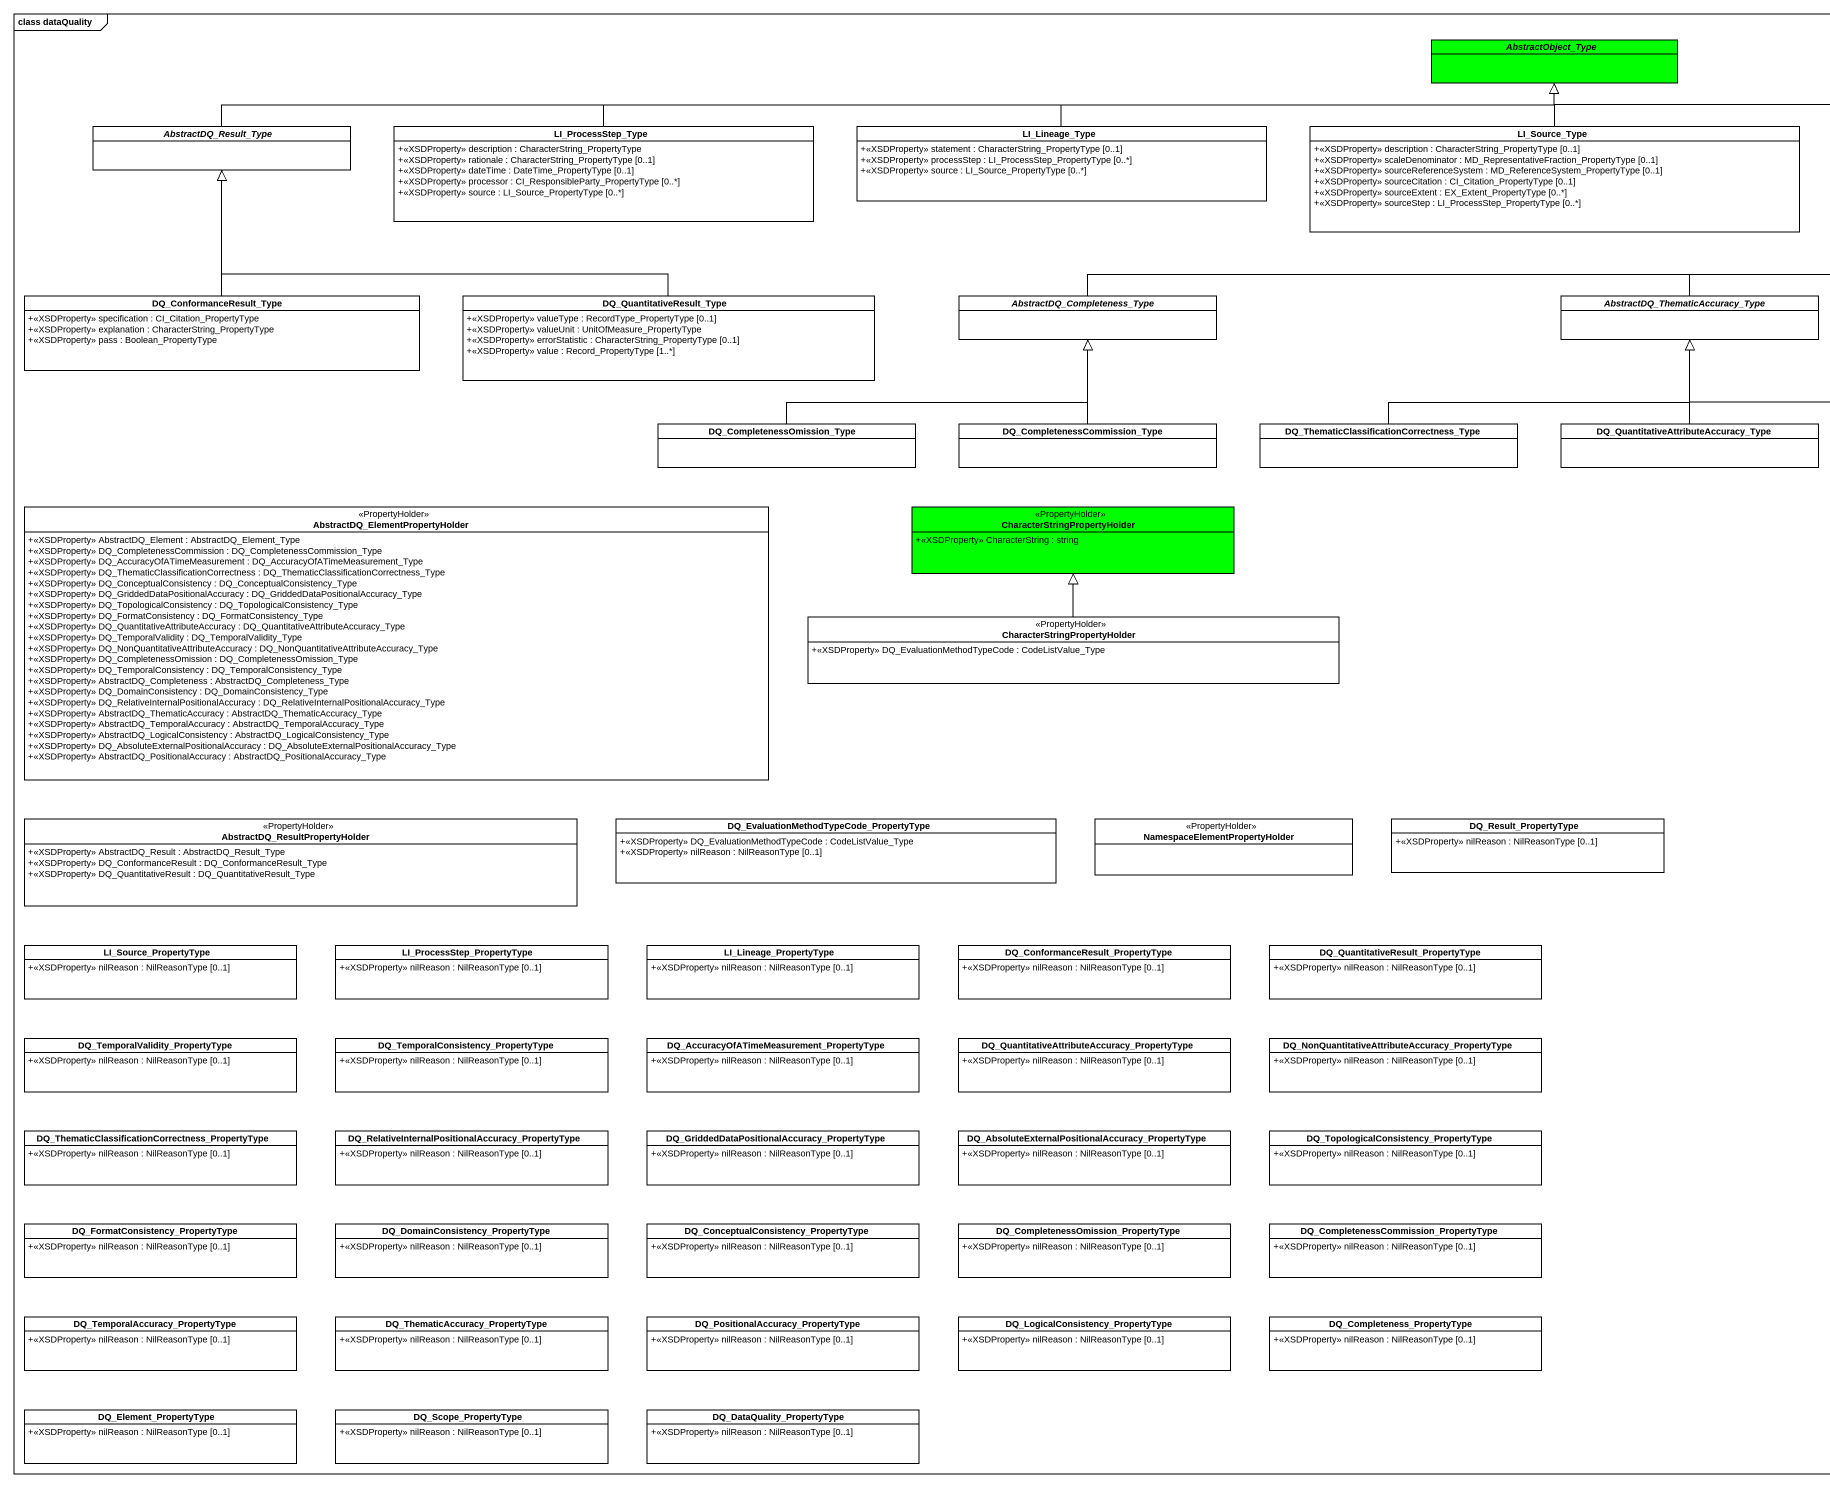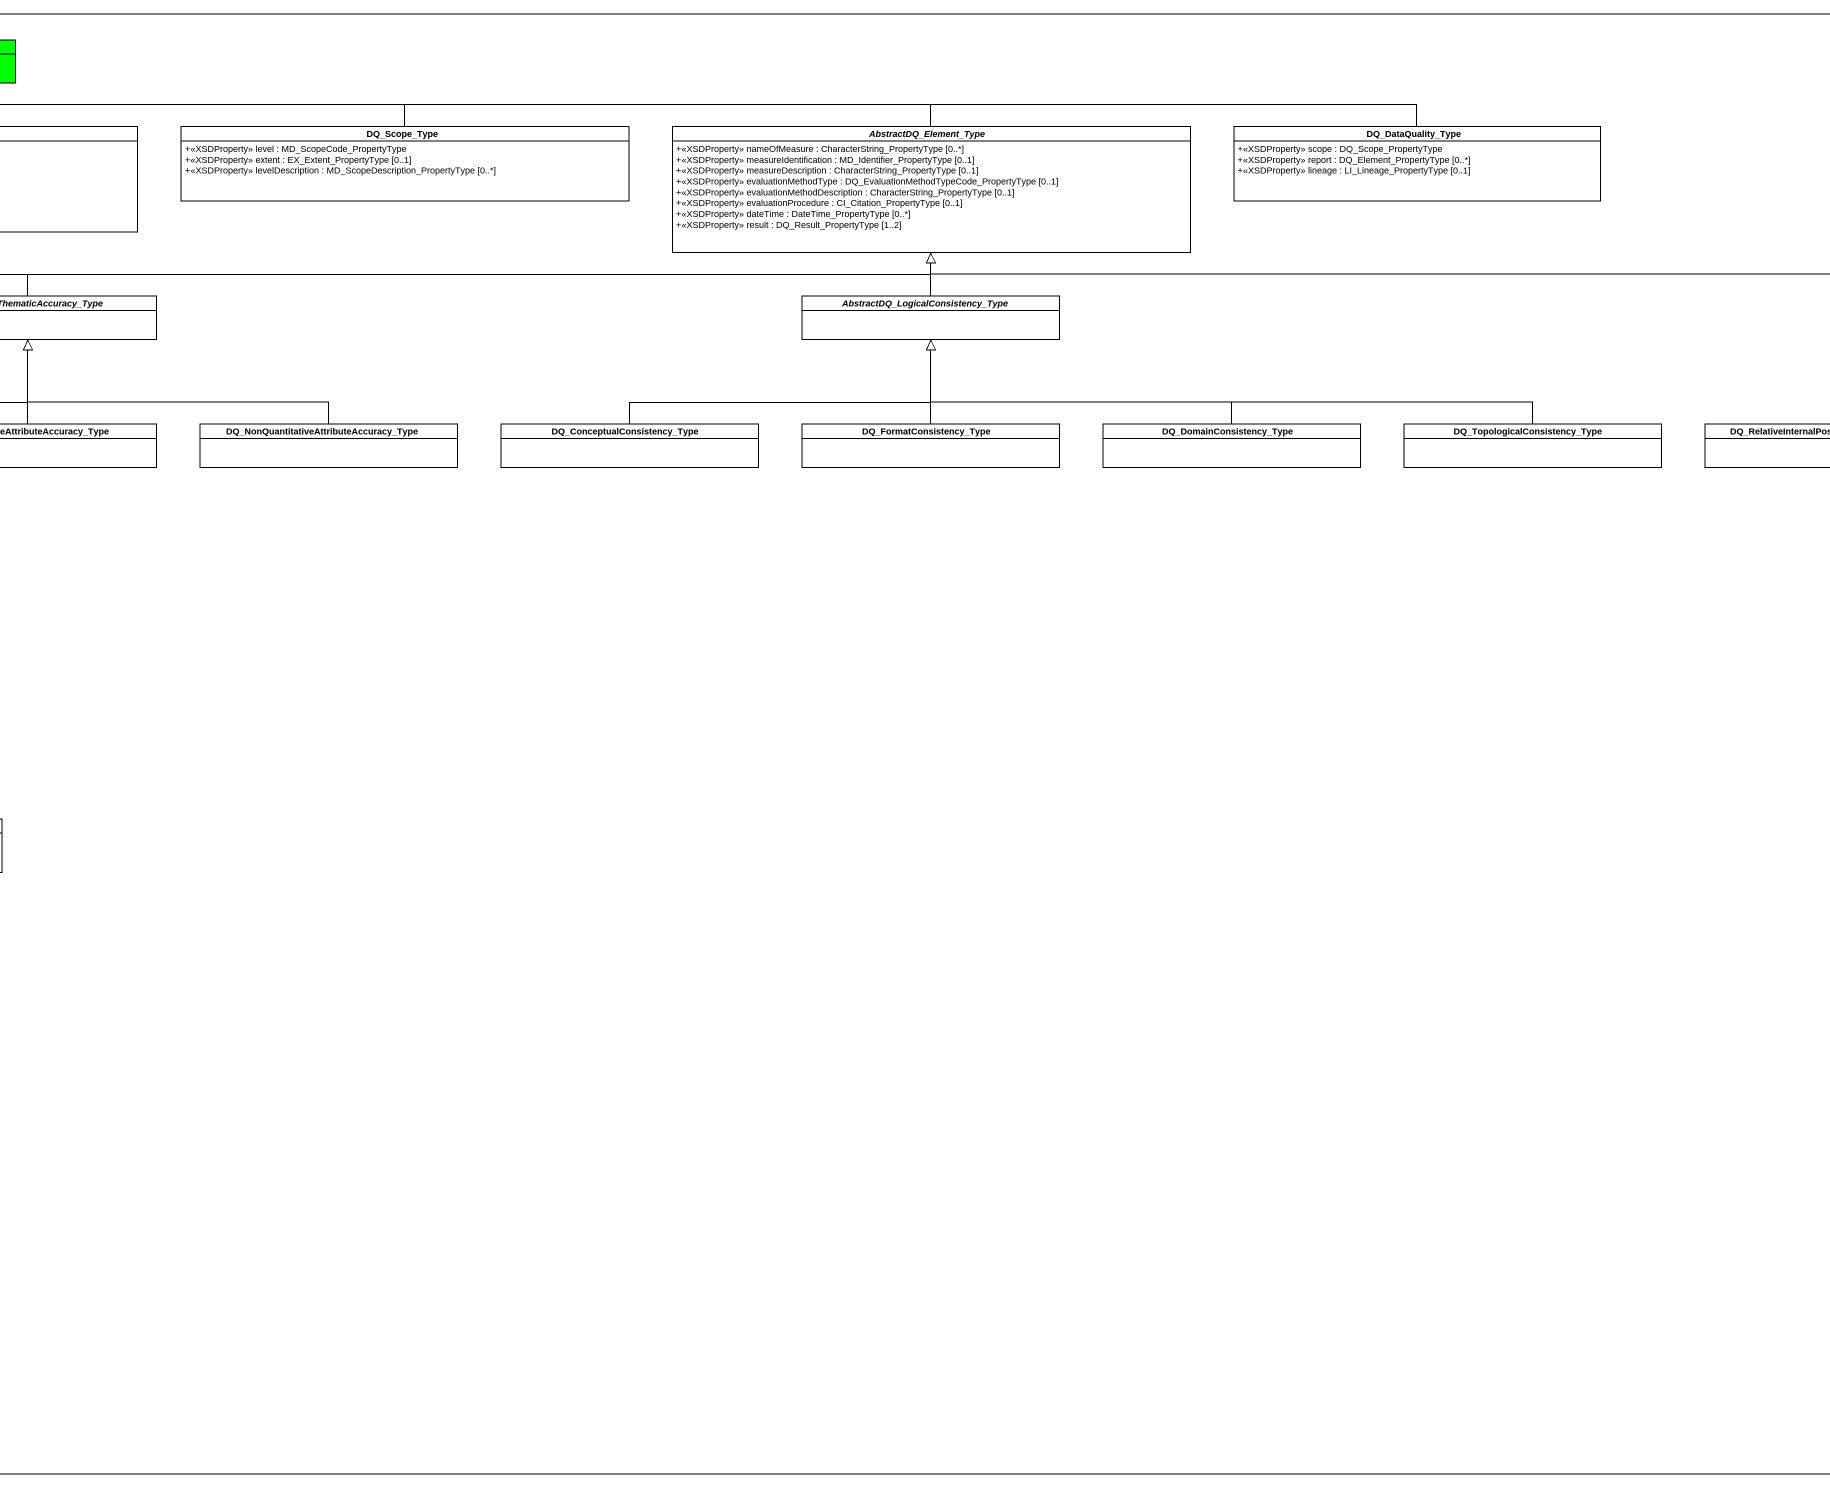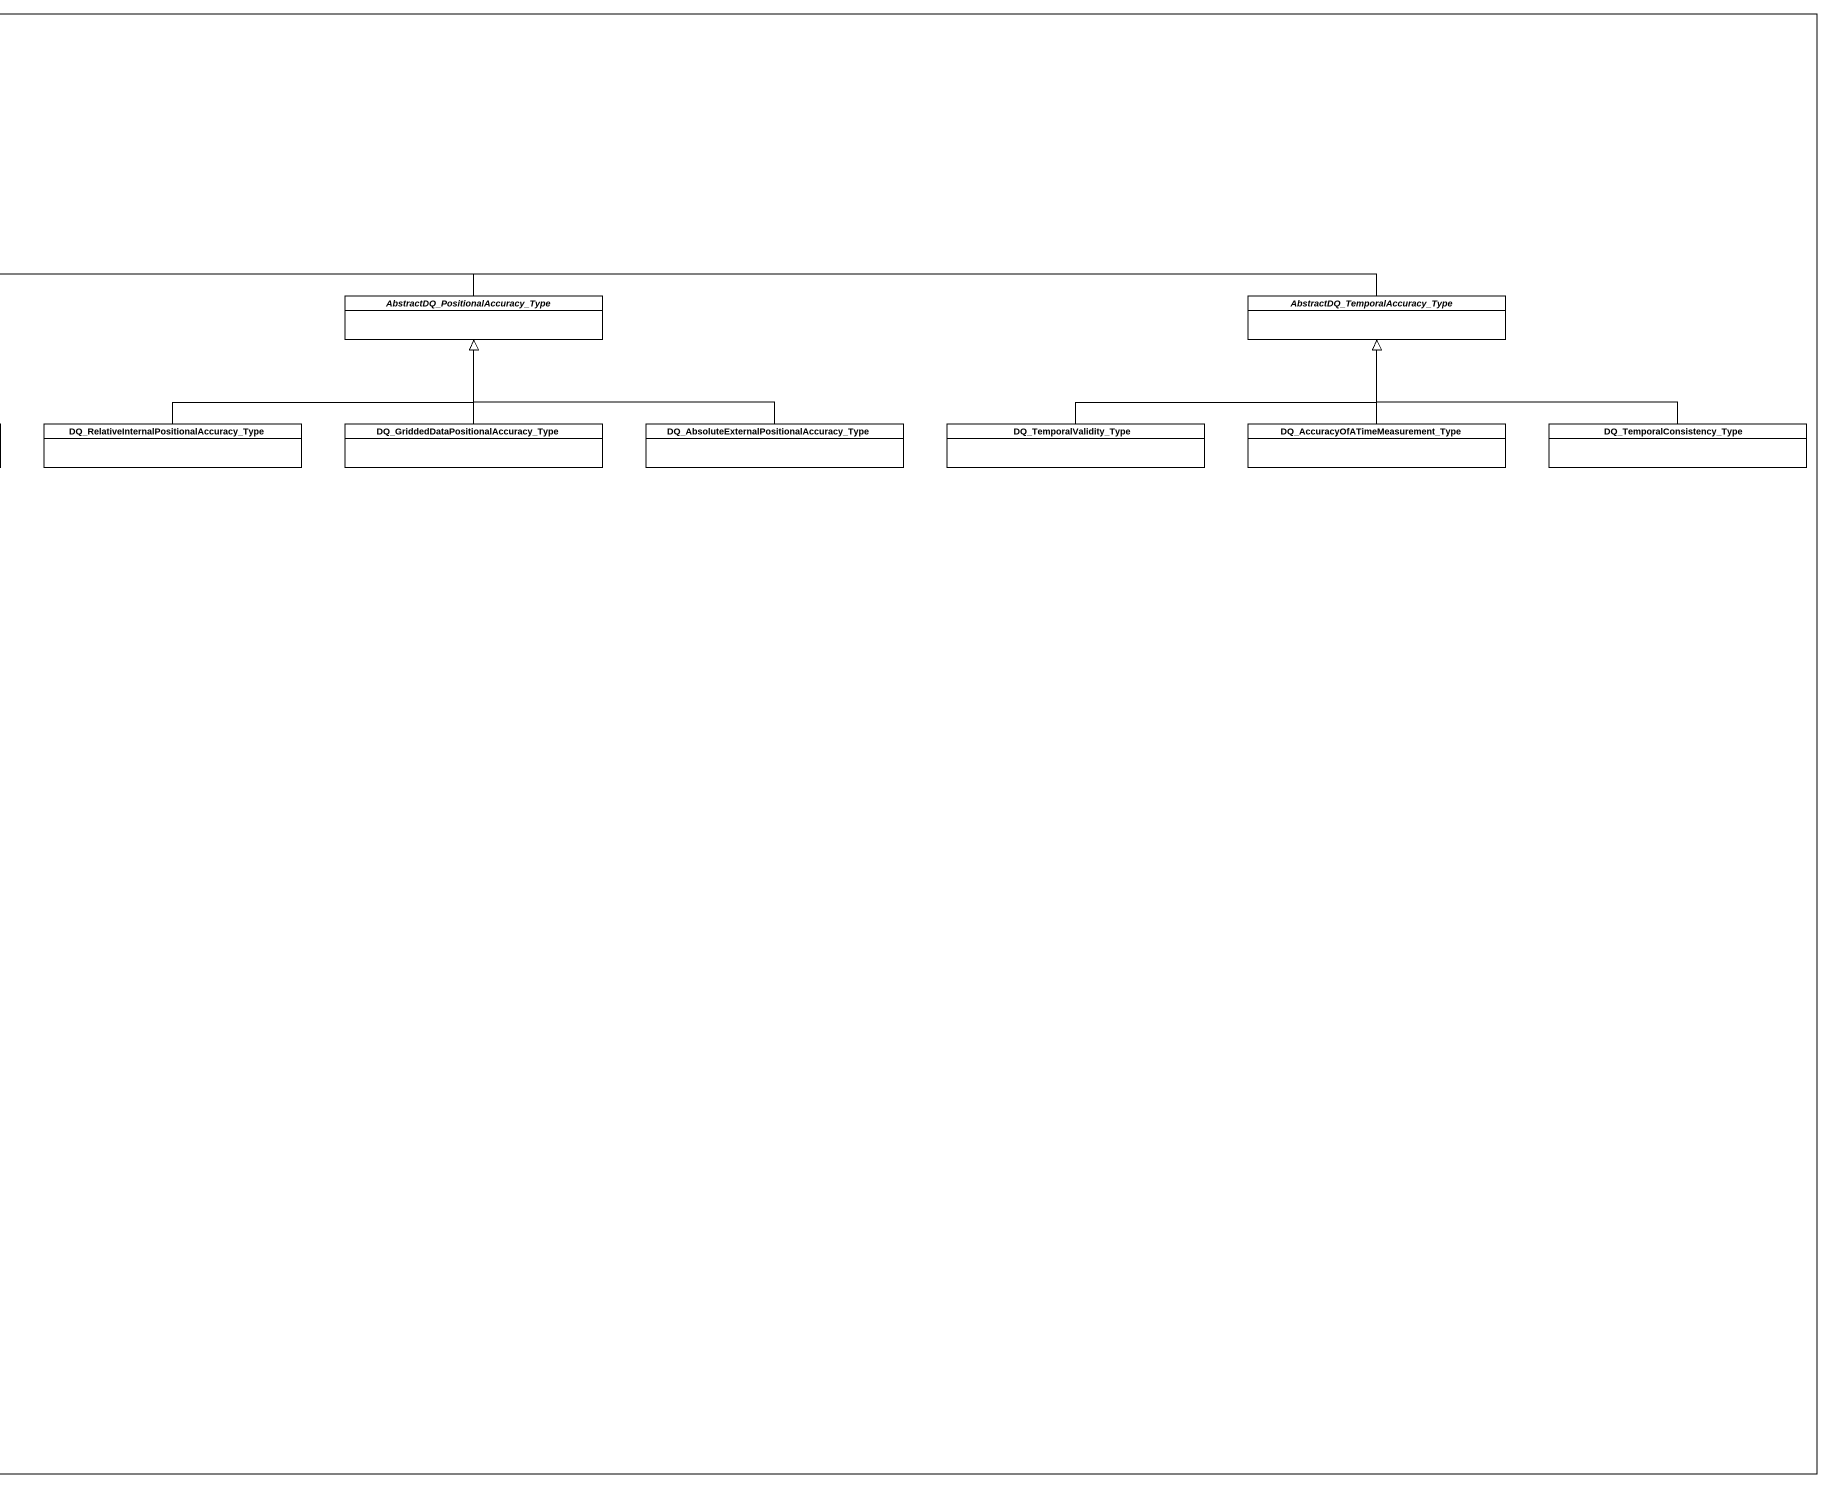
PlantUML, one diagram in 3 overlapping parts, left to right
@startuml
mainframe class dataQuality
hide circle
hide empty members
skinparam classAttributeIconSize 0
abstract class AbstractObject_Type #00FF00
abstract class AbstractDQ_Result_Type
class LI_ProcessStep_Type {
  +<<XSDProperty>> description : CharacterString_PropertyType
  +<<XSDProperty>> rationale : CharacterString_PropertyType [0..1]
  +<<XSDProperty>> dateTime : DateTime_PropertyType [0..1]
  +<<XSDProperty>> processor : CI_ResponsibleParty_PropertyType [0..*]
  +<<XSDProperty>> source : LI_Source_PropertyType [0..*]
}
class LI_Lineage_Type {
  +<<XSDProperty>> statement : CharacterString_PropertyType [0..1]
  +<<XSDProperty>> processStep : LI_ProcessStep_PropertyType [0..*]
  +<<XSDProperty>> source : LI_Source_PropertyType [0..*]
}
class LI_Source_Type {
  +<<XSDProperty>> description : CharacterString_PropertyType [0..1]
  +<<XSDProperty>> scaleDenominator : MD_RepresentativeFraction_PropertyType [0..1]
  +<<XSDProperty>> sourceReferenceSystem : MD_ReferenceSystem_PropertyType [0..1]
  +<<XSDProperty>> sourceCitation : CI_Citation_PropertyType [0..1]
  +<<XSDProperty>> sourceExtent : EX_Extent_PropertyType [0..*]
  +<<XSDProperty>> sourceStep : LI_ProcessStep_PropertyType [0..*]
}
class DQ_Scope_Type {
  +<<XSDProperty>> level : MD_ScopeCode_PropertyType
  +<<XSDProperty>> extent : EX_Extent_PropertyType [0..1]
  +<<XSDProperty>> levelDescription : MD_ScopeDescription_PropertyType [0..*]
}
abstract class AbstractDQ_Element_Type {
  +<<XSDProperty>> nameOfMeasure : CharacterString_PropertyType [0..*]
  +<<XSDProperty>> measureIdentification : MD_Identifier_PropertyType [0..1]
  +<<XSDProperty>> measureDescription : CharacterString_PropertyType [0..1]
  +<<XSDProperty>> evaluationMethodType : DQ_EvaluationMethodTypeCode_PropertyType [0..1]
  +<<XSDProperty>> evaluationMethodDescription : CharacterString_PropertyType [0..1]
  +<<XSDProperty>> evaluationProcedure : CI_Citation_PropertyType [0..1]
  +<<XSDProperty>> dateTime : DateTime_PropertyType [0..*]
  +<<XSDProperty>> result : DQ_Result_PropertyType [1..2]
}
class DQ_DataQuality_Type {
  +<<XSDProperty>> scope : DQ_Scope_PropertyType
  +<<XSDProperty>> report : DQ_Element_PropertyType [0..*]
  +<<XSDProperty>> lineage : LI_Lineage_PropertyType [0..1]
}
class DQ_ConformanceResult_Type {
  +<<XSDProperty>> specification : CI_Citation_PropertyType
  +<<XSDProperty>> explanation : CharacterString_PropertyType
  +<<XSDProperty>> pass : Boolean_PropertyType
}
class DQ_QuantitativeResult_Type {
  +<<XSDProperty>> valueType : RecordType_PropertyType [0..1]
  +<<XSDProperty>> valueUnit : UnitOfMeasure_PropertyType
  +<<XSDProperty>> errorStatistic : CharacterString_PropertyType [0..1]
  +<<XSDProperty>> value : Record_PropertyType [1..*]
}
abstract class AbstractDQ_Completeness_Type
abstract class "AbstractDQ_ThematicAccuracy_Type" as AbstractDQ_ThematicAccuracy
abstract class "AbstractDQ_LogicalConsistency_Type" as AbstractDQ
abstract class "AbstractDQ_PositionalAccuracy_Type" as AbstractDQ_2
abstract class "AbstractDQ_TemporalAccuracy_Type" as AbstractDQ_TemporalAccuracy
class DQ_CompletenessOmission_Type
class "DQ_CompletenessCommission_Type" as DQ_CompletenessCommission
class "DQ_ThematicClassificationCorrectness_Type" as DQ_ThematicClassificationCor
class "DQ_QuantitativeAttributeAccuracy_Type" as DQ_QuantitativeAttributeAccu
class "DQ_NonQuantitativeAttributeAccuracy_Type" as DQ_NonQuantitativeAttributeA
class "DQ_ConceptualConsistency_Type" as DQ_ConceptualConsistency
class DQ_FormatConsistency_Type
class DQ_DomainConsistency_Type
class "DQ_TopologicalConsistency_Type" as DQ_TopologicalConsistency
class "DQ_RelativeInternalPositionalAccuracy_Type" as DQ_RelativeInternalPositiona
class "DQ_GriddedDataPositionalAccuracy_Type" as DQ_GriddedDataPositionalAccu
class "DQ_AbsoluteExternalPositionalAccuracy_Type" as DQ_AbsoluteExternalPositiona
class DQ_TemporalValidity_Type
class "DQ_AccuracyOfATimeMeasurement_Type" as DQ_AccuracyOfATimeMeasuremen
class DQ_TemporalConsistency_Type
class "AbstractDQ_ElementPropertyHolder" as AbstractDQ_3 <<PropertyHolder>> {
  +<<XSDProperty>> AbstractDQ_Element : AbstractDQ_Element_Type
  +<<XSDProperty>> DQ_CompletenessCommission : DQ_CompletenessCommission_Type
  +<<XSDProperty>> DQ_AccuracyOfATimeMeasurement : DQ_AccuracyOfATimeMeasurement_Type
  +<<XSDProperty>> DQ_ThematicClassificationCorrectness : DQ_ThematicClassificationCorrectness_Type
  +<<XSDProperty>> DQ_ConceptualConsistency : DQ_ConceptualConsistency_Type
  +<<XSDProperty>> DQ_GriddedDataPositionalAccuracy : DQ_GriddedDataPositionalAccuracy_Type
  +<<XSDProperty>> DQ_TopologicalConsistency : DQ_TopologicalConsistency_Type
  +<<XSDProperty>> DQ_FormatConsistency : DQ_FormatConsistency_Type
  +<<XSDProperty>> DQ_QuantitativeAttributeAccuracy : DQ_QuantitativeAttributeAccuracy_Type
  +<<XSDProperty>> DQ_TemporalValidity : DQ_TemporalValidity_Type
  +<<XSDProperty>> DQ_NonQuantitativeAttributeAccuracy : DQ_NonQuantitativeAttributeAccuracy_Type
  +<<XSDProperty>> DQ_CompletenessOmission : DQ_CompletenessOmission_Type
  +<<XSDProperty>> DQ_TemporalConsistency : DQ_TemporalConsistency_Type
  +<<XSDProperty>> AbstractDQ_Completeness : AbstractDQ_Completeness_Type
  +<<XSDProperty>> DQ_DomainConsistency : DQ_DomainConsistency_Type
  +<<XSDProperty>> DQ_RelativeInternalPositionalAccuracy : DQ_RelativeInternalPositionalAccuracy_Type
  +<<XSDProperty>> AbstractDQ_ThematicAccuracy : AbstractDQ_ThematicAccuracy_Type
  +<<XSDProperty>> AbstractDQ_TemporalAccuracy : AbstractDQ_TemporalAccuracy_Type
  +<<XSDProperty>> AbstractDQ_LogicalConsistency : AbstractDQ_LogicalConsistency_Type
  +<<XSDProperty>> DQ_AbsoluteExternalPositionalAccuracy : DQ_AbsoluteExternalPositionalAccuracy_Type
  +<<XSDProperty>> AbstractDQ_PositionalAccuracy : AbstractDQ_PositionalAccuracy_Type
}
class "CharacterStringPropertyHolder" as CharacterStringPropertyHolde <<PropertyHolder>> #00FF00 {
  +<<XSDProperty>> CharacterString : string
}
class "CharacterStringPropertyHolder" as CharacterStringPropertyHolde_2 <<PropertyHolder>> {
  +<<XSDProperty>> DQ_EvaluationMethodTypeCode : CodeListValue_Type
}
class "AbstractDQ_ResultPropertyHolder" as AbstractDQ_4 <<PropertyHolder>> {
  +<<XSDProperty>> AbstractDQ_Result : AbstractDQ_Result_Type
  +<<XSDProperty>> DQ_ConformanceResult : DQ_ConformanceResult_Type
  +<<XSDProperty>> DQ_QuantitativeResult : DQ_QuantitativeResult_Type
}
class "DQ_EvaluationMethodTypeCode_PropertyType" as DQ_EvaluationMethodTypeCode {
  +<<XSDProperty>> DQ_EvaluationMethodTypeCode : CodeListValue_Type
  +<<XSDProperty>> nilReason : NilReasonType [0..1]
}
class "NamespaceElementPropertyHolder" as NamespaceElementPropertyHold <<PropertyHolder>>
class DQ_Result_PropertyType {
  +<<XSDProperty>> nilReason : NilReasonType [0..1]
}
class LI_Source_PropertyType {
  +<<XSDProperty>> nilReason : NilReasonType [0..1]
}
class LI_ProcessStep_PropertyType {
  +<<XSDProperty>> nilReason : NilReasonType [0..1]
}
class LI_Lineage_PropertyType {
  +<<XSDProperty>> nilReason : NilReasonType [0..1]
}
class "DQ_ConformanceResult_PropertyType" as DQ_ConformanceResult {
  +<<XSDProperty>> nilReason : NilReasonType [0..1]
}
class "DQ_QuantitativeResult_PropertyType" as DQ_QuantitativeResult {
  +<<XSDProperty>> nilReason : NilReasonType [0..1]
}
class "DQ_TemporalValidity_PropertyType" as DQ_TemporalValidity {
  +<<XSDProperty>> nilReason : NilReasonType [0..1]
}
class "DQ_TemporalConsistency_PropertyType" as DQ_TemporalConsistency {
  +<<XSDProperty>> nilReason : NilReasonType [0..1]
}
class "DQ_AccuracyOfATimeMeasurement_PropertyType" as DQ_AccuracyOfATimeMeasuremen_2 {
  +<<XSDProperty>> nilReason : NilReasonType [0..1]
}
class "DQ_QuantitativeAttributeAccuracy_PropertyType" as DQ_QuantitativeAttributeAccu_2 {
  +<<XSDProperty>> nilReason : NilReasonType [0..1]
}
class "DQ_NonQuantitativeAttributeAccuracy_PropertyType" as DQ_NonQuantitativeAttributeA_2 {
  +<<XSDProperty>> nilReason : NilReasonType [0..1]
}
class "DQ_ThematicClassificationCorrectness_PropertyType" as DQ_ThematicClassificationCor_2 {
  +<<XSDProperty>> nilReason : NilReasonType [0..1]
}
class "DQ_RelativeInternalPositionalAccuracy_PropertyType" as DQ_RelativeInternalPositiona_2 {
  +<<XSDProperty>> nilReason : NilReasonType [0..1]
}
class "DQ_GriddedDataPositionalAccuracy_PropertyType" as DQ_GriddedDataPositionalAccu_2 {
  +<<XSDProperty>> nilReason : NilReasonType [0..1]
}
class "DQ_AbsoluteExternalPositionalAccuracy_PropertyType" as DQ_AbsoluteExternalPositiona_2 {
  +<<XSDProperty>> nilReason : NilReasonType [0..1]
}
class "DQ_TopologicalConsistency_PropertyType" as DQ_TopologicalConsistency_2 {
  +<<XSDProperty>> nilReason : NilReasonType [0..1]
}
class "DQ_FormatConsistency_PropertyType" as DQ_FormatConsistency {
  +<<XSDProperty>> nilReason : NilReasonType [0..1]
}
class "DQ_DomainConsistency_PropertyType" as DQ_DomainConsistency {
  +<<XSDProperty>> nilReason : NilReasonType [0..1]
}
class "DQ_ConceptualConsistency_PropertyType" as DQ_ConceptualConsistency_2 {
  +<<XSDProperty>> nilReason : NilReasonType [0..1]
}
class "DQ_CompletenessOmission_PropertyType" as DQ_CompletenessOmission {
  +<<XSDProperty>> nilReason : NilReasonType [0..1]
}
class "DQ_CompletenessCommission_PropertyType" as DQ_CompletenessCommission_2 {
  +<<XSDProperty>> nilReason : NilReasonType [0..1]
}
class "DQ_TemporalAccuracy_PropertyType" as DQ_TemporalAccuracy {
  +<<XSDProperty>> nilReason : NilReasonType [0..1]
}
class "DQ_ThematicAccuracy_PropertyType" as DQ_ThematicAccuracy {
  +<<XSDProperty>> nilReason : NilReasonType [0..1]
}
class "DQ_PositionalAccuracy_PropertyType" as DQ_PositionalAccuracy {
  +<<XSDProperty>> nilReason : NilReasonType [0..1]
}
class "DQ_LogicalConsistency_PropertyType" as DQ_LogicalConsistency {
  +<<XSDProperty>> nilReason : NilReasonType [0..1]
}
class DQ_Completeness_PropertyType {
  +<<XSDProperty>> nilReason : NilReasonType [0..1]
}
class DQ_Element_PropertyType {
  +<<XSDProperty>> nilReason : NilReasonType [0..1]
}
class DQ_Scope_PropertyType {
  +<<XSDProperty>> nilReason : NilReasonType [0..1]
}
class DQ_DataQuality_PropertyType {
  +<<XSDProperty>> nilReason : NilReasonType [0..1]
}
AbstractDQ_Result_Type -right-|> AbstractObject_Type
LI_ProcessStep_Type -right-|> AbstractObject_Type
LI_Lineage_Type -right-|> AbstractObject_Type
LI_Source_Type -up-|> AbstractObject_Type
DQ_Scope_Type -left-|> AbstractObject_Type
AbstractDQ_Element_Type -left-|> AbstractObject_Type
DQ_DataQuality_Type -left-|> AbstractObject_Type
DQ_ConformanceResult_Type -up-|> AbstractDQ_Result_Type
DQ_QuantitativeResult_Type -left-|> AbstractDQ_Result_Type
AbstractDQ_Completeness_Type -right-|> AbstractDQ_Element_Type
AbstractDQ_ThematicAccuracy -right-|> AbstractDQ_Element_Type
AbstractDQ -up-|> AbstractDQ_Element_Type
AbstractDQ_2 -left-|> AbstractDQ_Element_Type
AbstractDQ_TemporalAccuracy -left-|> AbstractDQ_Element_Type
DQ_CompletenessOmission_Type -right-|> AbstractDQ_Completeness_Type
DQ_CompletenessCommission -up-|> AbstractDQ_Completeness_Type
DQ_ThematicClassificationCor -right-|> AbstractDQ_ThematicAccuracy
DQ_QuantitativeAttributeAccu -up-|> AbstractDQ_ThematicAccuracy
DQ_NonQuantitativeAttributeA -left-|> AbstractDQ_ThematicAccuracy
DQ_ConceptualConsistency -right-|> AbstractDQ
DQ_FormatConsistency_Type -up-|> AbstractDQ
DQ_DomainConsistency_Type -left-|> AbstractDQ
DQ_TopologicalConsistency -left-|> AbstractDQ
DQ_RelativeInternalPositiona -right-|> AbstractDQ_2
DQ_GriddedDataPositionalAccu -up-|> AbstractDQ_2
DQ_AbsoluteExternalPositiona -left-|> AbstractDQ_2
DQ_TemporalValidity_Type -right-|> AbstractDQ_TemporalAccuracy
DQ_AccuracyOfATimeMeasuremen -up-|> AbstractDQ_TemporalAccuracy
DQ_TemporalConsistency_Type -left-|> AbstractDQ_TemporalAccuracy
CharacterStringPropertyHolde_2 -up-|> CharacterStringPropertyHolde
@enduml
